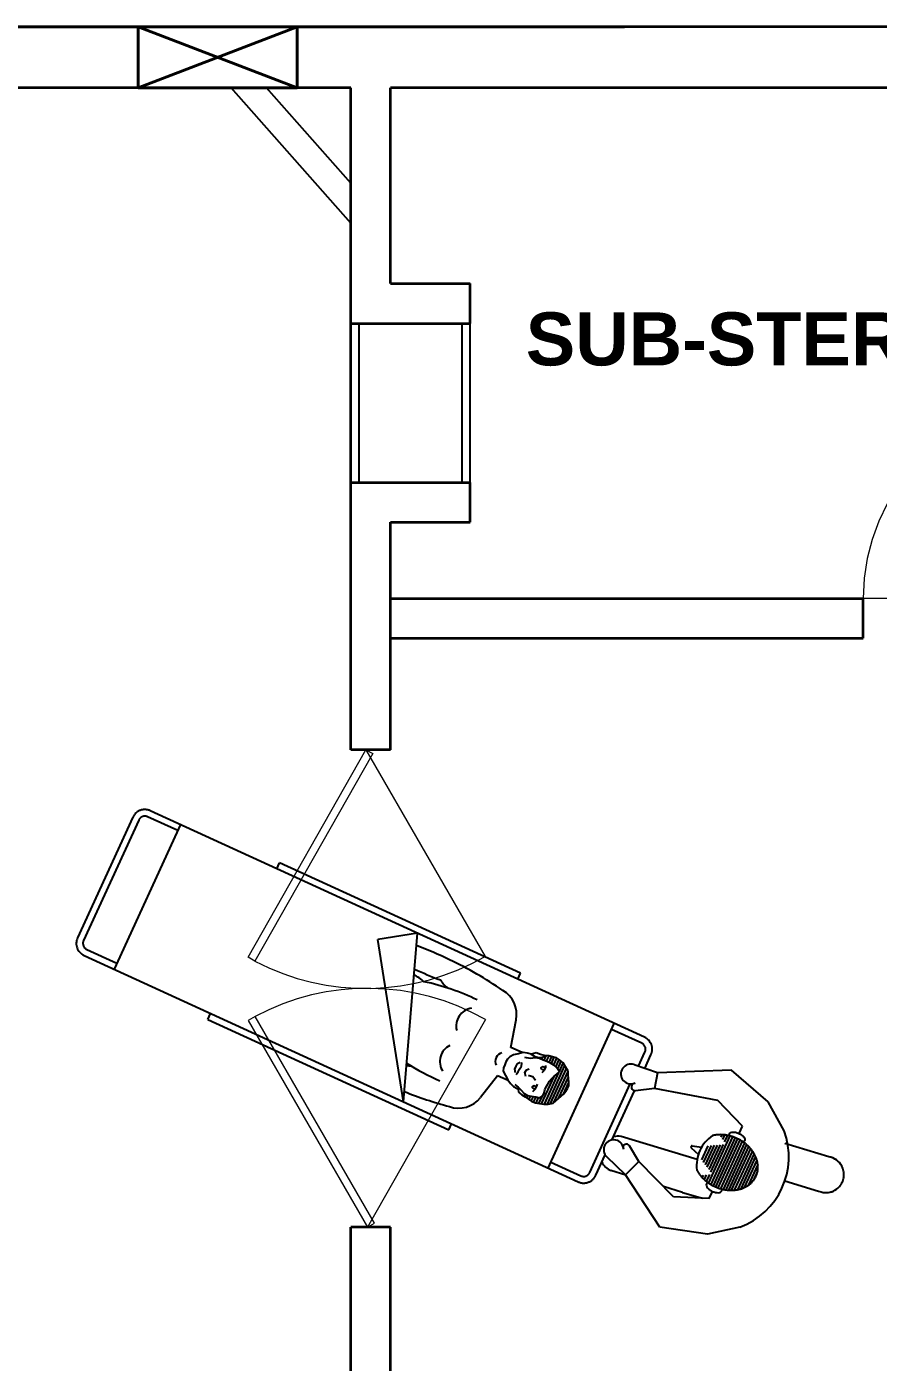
# Model space of a CAD drawing. Header units: inches. Extents: x -17070 to 527, y 504 to 2398.
# Drawn here: x -10482.65 to -10479.44, y 537 to 542.03 of the extents above; entities that cross this region are included whole.
import ezdxf

# ---------------------------------------------------------------- set-up
doc = ezdxf.new("R2010")
doc.units = ezdxf.units.IN
doc.linetypes.add('HIDDEN', pattern=[9.525, 6.35, -3.175])
for name, color, linetype in [('15', 7, 'HIDDEN'), ('DOOR', 5, 'Continuous'), ('elevation', 7, 'Continuous')]:
    doc.layers.add(name, color=color, linetype=linetype)
doc.layers.add('COL', color=5, linetype='Continuous', lineweight=40)
doc.layers.add('section', color=1, linetype='Continuous', lineweight=35)
doc.styles.add('ROMANC', font='arialbd.ttf', dxfattribs={"height": 0.35})

# ---------------------------------------------------------------- blocks, each defined once
blk = doc.blocks.new('HEAD')
for p, q in [((-1.396, 1.213), (-1.269, 1.421)), ((-1.269, 1.421), (-1.084, 1.629)), ((-1.084, 1.629), (-0.876, 1.71)), ((-0.876, 1.71), (-0.668, 1.79)), ((-0.668, 1.79), (-0.448, 1.86)), ((-0.448, 1.86), (-0.24, 1.941)), ((-0.24, 1.941), (-0.032, 1.975)), ((-0.032, 1.975), (0.176, 1.998)), ((0.176, 1.998), (0.384, 1.998)), ((0.384, 1.998), (0.592, 1.918)), ((0.592, 1.918), (0.8, 1.814)), ((0.8, 1.814), (1.008, 1.733)), ((1.008, 1.733), (1.216, 1.64)), ((1.216, 1.64), (1.413, 1.432)), ((1.413, 1.432), (1.575, 1.224)), ((-1.57, 0.589), (-1.546, 0.797)), ((-1.546, 0.797), (-1.477, 1.005)), ((-1.477, 1.005), (-1.396, 1.213)), ((-1.177, 0.67), (-1.142, 0.878)), ((-1.142, 0.878), (-0.934, 0.993)), ((-0.934, 0.993), (-0.726, 0.982)), ((-0.726, 0.982), (-0.518, 0.959)), ((-0.518, 0.959), (-0.31, 0.959)), ((-0.31, 0.959), (-0.101, 0.97)), ((-0.101, 0.97), (0.107, 0.982)), ((0.107, 0.982), (0.315, 1.028)), ((0.315, 1.028), (0.523, 1.086)), ((0.523, 1.086), (0.731, 1.178)), ((0.731, 1.178), (0.939, 1.259)), ((0.939, 1.259), (1.147, 1.236)), ((0.951, 1.259), (1.101, 1.051)), ((1.101, 1.051), (1.193, 0.843)), ((1.147, 1.236), (1.182, 1.236)), ((1.193, 0.843), (1.216, 0.635)), ((1.575, 1.224), (1.644, 1.016)), ((1.644, 1.016), (1.679, 0.809)), ((1.679, 0.809), (1.644, 0.601)), ((-1.512, 0.381), (-1.57, 0.589)), ((-1.466, 0.173), (-1.512, 0.381)), ((-1.442, -0.035), (-1.466, 0.173)), ((-1.327, 0.254), (-1.246, 0.462)), ((-1.304, 0.046), (-1.327, 0.254)), ((-1.177, -0.162), (-1.304, 0.046)), ((-1.246, 0.462), (-1.177, 0.67)), ((-0.945, 0.427), (-0.737, 0.485)), ((-0.737, 0.485), (-0.529, 0.497)), ((-0.529, 0.497), (-0.39, 0.474)), ((-0.217, 0.312), (-0.067, 0.104)), ((-0.067, 0.104), (-0.113, -0.104)), ((0.43, 0.45), (0.638, 0.497)), ((0.638, 0.497), (0.846, 0.497)), ((0.846, 0.497), (0.951, 0.474)), ((1.182, 0.011), (1.101, -0.197)), ((1.193, 0.219), (1.182, 0.011)), ((1.216, 0.427), (1.193, 0.219)), ((1.216, 0.635), (1.216, 0.427)), ((1.32, 0.127), (1.231, 0.003)), ((1.529, 0.289), (1.32, 0.127)), ((1.494, 0.185), (1.459, -0.023)), ((1.598, 0.393), (1.494, 0.185)), ((1.644, 0.601), (1.598, 0.393)), ((-1.373, -0.243), (-1.442, -0.035)), ((-1.19, -0.324), (-1.373, -0.243)), ((-1.2, -0.393), (-1.19, -0.324)), ((-1.165, -0.601), (-1.2, -0.393)), ((-1.084, -0.37), (-1.177, -0.162)), ((-1.072, -0.809), (-1.165, -0.601)), ((-1.015, -0.578), (-1.084, -0.37)), ((-0.39, -0.739), (-0.182, -0.693)), ((-0.252, -0.243), (-0.044, -0.37)), ((-0.182, -0.693), (0.026, -0.693)), ((-0.113, -0.104), (-0.125, -0.139)), ((-0.044, -0.37), (0.164, -0.358)), ((0.026, -0.693), (0.234, -0.67)), ((0.164, -0.358), (0.292, -0.243)), ((0.234, -0.67), (0.442, -0.716)), ((0.87, -0.612), (0.858, -0.693)), ((0.939, -0.404), (0.87, -0.612)), ((1.101, -0.197), (0.939, -0.404)), ((1.182, -0.67), (1.101, -0.878)), ((1.174, -0.156), (1.17, -0.231)), ((1.17, -0.231), (1.205, -0.439)), ((1.228, -0.462), (1.182, -0.67)), ((1.205, -0.439), (1.217, -0.512)), ((1.424, -0.254), (1.228, -0.462)), ((1.459, -0.023), (1.424, -0.254)), ((-0.945, -1.017), (-1.072, -0.809)), ((-0.737, -1.213), (-0.945, -1.017)), ((-0.552, -1.421), (-0.737, -1.213)), ((-0.321, -0.809), (-0.113, -0.924)), ((-0.113, -0.924), (0.095, -0.913)), ((0.095, -0.913), (0.303, -0.913)), ((0.303, -0.913), (0.442, -0.82)), ((0.442, -0.716), (0.488, -0.716)), ((0.696, -1.282), (0.488, -1.421)), ((0.893, -1.074), (0.696, -1.282)), ((1.101, -0.878), (0.893, -1.074)), ((-0.344, -1.49), (-0.552, -1.421)), ((-0.136, -1.49), (-0.344, -1.49)), ((0.072, -1.502), (-0.136, -1.49)), ((0.28, -1.479), (0.072, -1.502)), ((0.488, -1.421), (0.28, -1.479))]:
    blk.add_line(p, q)
for centre, radius, start, end in [((-0.656, 0.404), 0.105, 128.6724, 57.68295), ((0.708, 0.404), 0.104, 117.34096, 62.65904), ((1.474, -0.173), 0.3, 144.14402, 176.81804)]:
    blk.add_arc(centre, radius, start, end)
blk = doc.blocks.new('CAMILLA INVERTIDA')
at = {"layer": '15', "color": 7, "linetype": 'Continuous'}
for p, q in [((-0.4761, 0.2752), (-0.3011, 0.3253)), ((-0.3011, 0.3253), (-0.101, 0.2004)), ((-0.576, 0.2001), (-0.4761, 0.2752)), ((0.7748, 0.2996), (1.1181, -0.2167)), ((0.7748, 0.2996), (0.992, -0.3006)), ((-0.1024, 0.2012), (-0.0443, 0.2092)), ((-0.1024, 0.2012), (-0.0443, 0.2092)), ((-0.426, 0.1502), (-0.301, 0.2003)), ((-0.3248, 0.1707), (-0.4018, 0.1599)), ((-0.3248, 0.1707), (-0.2504, 0.1809)), ((-0.301, 0.2003), (-0.1265, 0.1336)), ((-0.101, 0.2004), (-0.1265, 0.1336)), ((-0.101, 0.2004), (-0.0092, 0.1685)), ((0.4927, 0.062), (0.5175, 0.1637)), ((-0.426, 0.1502), (-0.426, 0.1204)), ((-0.1265, 0.1336), (-0.0693, 0.0944)), ((-0.3225, 0.0348), (-0.0259, 0.0754)), ((0.449, 0.062), (0.4927, 0.062)), ((-0.6572, -0.0296), (-0.7888, -0.0476)), ((0.4446, -0.0562), (0.4923, -0.0562)), ((0.4923, -0.0562), (0.5174, -0.1591)), ((-0.4258, -0.12), (-0.4258, -0.1498)), ((-0.4258, -0.1498), (-0.3008, -0.1997)), ((-0.3008, -0.1997), (-0.0654, -0.141)), ((-0.0654, -0.141), (-0.0033, -0.1037)), ((-0.0508, -0.1996), (-0.0654, -0.141)), ((-0.5758, -0.1999), (-0.4757, -0.2748)), ((-0.3007, -0.3247), (-0.0508, -0.1996)), ((-0.0508, -0.1996), (0.0423, -0.1908)), ((0.992, -0.3006), (1.1181, -0.2167)), ((-0.4757, -0.2748), (-0.3007, -0.3247))]:
    blk.add_line(p, q, dxfattribs=at)
at = {"layer": '15'}
for p, q in [((1.5748, 0.3247), (0.5748, 0.3241)), ((0.5748, 0.3241), (0.5748, 0.2991)), ((1.5748, 0.3247), (1.5748, 0.2997)), ((2.0998, 0.3), (0.0498, 0.2988)), ((0.1748, 0.2739), (0.0498, 0.2738)), ((0.1748, 0.2989), (0.1752, -0.3011)), ((1.9752, -0.3001), (1.9748, 0.2999)), ((2.0998, 0.275), (1.9748, 0.2749)), ((-0.0001, 0.2488), (-0.0001, 0.1638)), ((0.0249, 0.2488), (0.0251, -0.1186)), ((2.1251, -0.25), (2.1249, 0.25)), ((2.1501, -0.25), (2.1499, 0.25)), ((-0.0001, 0.1023), (0.0001, -0.1023)), ((0.2579, 0.0649), (0.2578, -0.0631)), ((0.2679, 0.0744), (0.2678, -0.0717)), ((0.2779, 0.0808), (0.2778, -0.0787)), ((0.2879, 0.0857), (0.2879, -0.0459)), ((0.2979, 0.0892), (0.2979, -0.0267)), ((0.3079, 0.0922), (0.3079, 0.0629)), ((0.3179, 0.0948), (0.3179, 0.0724)), ((0.3279, 0.0961), (0.3279, 0.0737)), ((0.3379, 0.0961), (0.3379, 0.0762)), ((0.3479, 0.0939), (0.3479, 0.0791)), ((0.3579, 0.092), (0.3579, 0.0822)), ((0.3679, 0.0904), (0.3679, 0.0819)), ((0.2379, 0.0213), (0.2379, -0.0268)), ((0.2479, 0.0443), (0.2479, -0.044)), ((0.2878, -0.0502), (0.2878, -0.0849)), ((0.2978, -0.056), (0.2978, -0.088)), ((0.3078, -0.0604), (0.3078, -0.0902)), ((0.3178, -0.0636), (0.3178, -0.0915)), ((0.3278, -0.0645), (0.3278, -0.0905)), ((0.3378, -0.0649), (0.3378, -0.089)), ((0.3478, -0.0648), (0.3478, -0.0873)), ((0.3578, -0.0639), (0.3578, -0.0836)), ((0.3678, -0.0633), (0.3678, -0.0716)), ((0.3778, -0.0626), (0.3778, -0.0655)), ((-0.7705, -0.1814), (-0.5985, -0.1578)), ((0.0001, -0.1948), (0.0001, -0.2512)), ((0.0251, -0.1925), (0.0251, -0.2512)), ((0.0502, -0.2762), (0.1752, -0.2761)), ((0.0502, -0.3012), (2.1002, -0.3)), ((0.5752, -0.3009), (0.5752, -0.3259)), ((1.5752, -0.3003), (1.5752, -0.3253)), ((1.9752, -0.2751), (2.1002, -0.275)), ((0.5752, -0.3259), (1.5752, -0.3253))]:
    blk.add_line(p, q, dxfattribs=at)
at = {"layer": '15', "color": 7}
for p, q in [((-0.5283, -0.057), (-0.5284, 0.0573)), ((-0.5183, -0.0672), (-0.5184, 0.0674)), ((-0.5083, -0.0751), (-0.5084, 0.0753)), ((-0.4983, -0.0815), (-0.4984, 0.0817)), ((-0.4883, -0.0866), (-0.4884, 0.0869)), ((-0.4783, -0.0908), (-0.4784, 0.0911)), ((-0.4683, -0.094), (-0.4684, 0.0943)), ((-0.4583, -0.0964), (-0.4584, 0.0967)), ((-0.4483, -0.0982), (-0.4484, 0.0985)), ((-0.4383, -0.0993), (-0.4384, 0.0997)), ((-0.4283, -0.0998), (-0.4284, 0.1002)), ((-0.4183, -0.0996), (-0.4184, 0.1)), ((-0.4083, -0.0988), (-0.4084, 0.0992)), ((-0.3983, -0.0973), (-0.3984, 0.0977)), ((-0.3884, 0.0676), (-0.3884, 0.0956)), ((-0.3883, -0.0567), (-0.3884, 0.0576)), ((-0.3784, 0.0735), (-0.3784, 0.0928)), ((-0.3783, -0.0512), (-0.3784, 0.0516)), ((-0.3684, 0.079), (-0.3684, 0.0891)), ((-0.5483, -0.0201), (-0.5483, 0.0203)), ((-0.5383, -0.0433), (-0.5384, 0.0435)), ((-0.3683, -0.0457), (-0.3684, 0.0461)), ((-0.3583, -0.0402), (-0.3583, 0.0407)), ((-0.3483, -0.0347), (-0.3483, 0.0352)), ((-0.3383, -0.0292), (-0.3383, 0.0297)), ((-0.284, 0.004), (-0.319, 0.0159)), ((-0.284, -0.0035), (-0.3188, -0.0143)), ((-0.3883, -0.0952), (-0.3883, -0.0676)), ((-0.3783, -0.0924), (-0.3783, -0.0731)), ((-0.3683, -0.0887), (-0.3683, -0.0786))]:
    blk.add_line(p, q, dxfattribs=at)
at = {"layer": '15', "color": 7, "linetype": 'Continuous'}
for points in [[(-0.3973, 0.0975, 0.45437), (-0.3953, 0.11, 0.104203), (-0.4026, 0.1158, 0.064948), (-0.4121, 0.1191, 0.051099), (-0.4248, 0.1204, 0.051099), (-0.4376, 0.1191, 0.064948), (-0.4471, 0.1157, 0.104203), (-0.4544, 0.1099, 0.433673), (-0.4529, 0.0978, 0.174705)], [(-0.3972, -0.0971, -0.45437), (-0.3951, -0.1096, -0.104203), (-0.4024, -0.1154, -0.064948), (-0.412, -0.1187, -0.051099), (-0.4247, -0.12, -0.051099), (-0.4374, -0.1187, -0.064948), (-0.447, -0.1154, -0.104203), (-0.4543, -0.1096, -0.433673), (-0.4528, -0.0975, -0.174705)]]:
    blk.add_lwpolyline(points, format="xyb", dxfattribs=at)
at = {"layer": '15', "color": 7}
blk.add_lwpolyline([(-0.3384, 0.0716, 0.086863), (-0.377, 0.0923, 0.080167), (-0.426, 0.1002, 0.080167), (-0.475, 0.0922, 0.088923), (-0.5143, 0.0708, 0.104957), (-0.5419, 0.0372, 0.120011), (-0.5509, 0.0001, 0.120011), (-0.5418, -0.037, 0.104957), (-0.5142, -0.0706, 0.088923), (-0.4749, -0.0919, 0.080167), (-0.4258, -0.0998, 0.080167), (-0.3768, -0.0919, 0.086863), (-0.3383, -0.0711, 0.104957)], format="xyb", dxfattribs=at)
at = {"layer": '15'}
for centre, radius, start, end in [((0.0499, 0.2488), 0.05, 90.0327, 180.0327), ((0.0499, 0.2488), 0.025, 90.0327, 180.0327), ((2.0999, 0.25), 0.05, 0.0327, 90.0327), ((2.0999, 0.25), 0.025, 0.0327, 90.0327), ((-0.3759, 0.0002), 0.2828, 135.0327, 225.0327), ((-0.7879, -0.1156), 0.068, 90.7087, 284.8871), ((0.0501, -0.2512), 0.05, 180.0327, 270.0327), ((0.0501, -0.2512), 0.025, 180.0327, 270.0327), ((2.1001, -0.25), 0.025, 270.0327, 0.0327), ((2.1001, -0.25), 0.05, 270.0327, 0.0327)]:
    blk.add_arc(centre, radius, start, end, dxfattribs=at)
at = {"layer": '15', "color": 7, "linetype": 'Continuous'}
for centre, radius, start, end in [((0.8687, -1.298), 1.5629, 92.9552, 99.533), ((-0.0439, 0.1411), 0.0681, 50.0156, 90.3416), ((0.6195, 0.1388), 0.105, 95.2905, 166.263), ((-0.0215, 0.133), 0.0375, 207.1989, 70.8458), ((0.7012, -0.6985), 0.8689, 81.8284, 91.2323), ((0.7715, 0.2951), 0.1335, 282.3806, 291.8806), ((-0.0619, 0.1051), 0.013, 235.6029, 46.3451), ((0.651, 0.0757), 0.0683, 321.6124, 56.6042), ((-0.0439, 0.1411), 0.0681, 285.2542, 310.0498), ((0.4935, 0.0023), 0.0334, 359.9673, 51.0083), ((0.4935, 0.0023), 0.0334, 308.9263, 359.9673), ((-0.7879, -0.1156), 0.068, 104.8685, 150.5924), ((0.6509, -0.0713), 0.0683, 303.3304, 38.3222), ((0.004, -0.1159), 0.0141, 294.2976, 120.9827), ((0.0388, -0.1535), 0.0375, 275.3824, 139.8979), ((0.702, 0.7029), 0.8689, 268.7023, 282.6535), ((1.3596, 2.108), 2.3009, 258.2839, 259.4665), ((-0.7879, -0.1156), 0.068, 233.4506, 284.8685), ((0.6194, -0.1342), 0.105, 193.6716, 264.6441), ((0.7712, -0.2908), 0.1335, 59.0235, 77.554), ((0.95, -2.0006), 1.8276, 90.1295, 93.4544), ((0.8702, 1.3022), 1.5629, 260.4016, 268.8866), ((0.8638, 1.3013), 1.5618, 269.1209, 274.1223)]:
    blk.add_arc(centre, radius, start, end, dxfattribs=at)
at = {"layer": '15', "color": 7}
for centre, radius, start, end in [((-0.4533, 0.0002), 0.1353, 328.2106, 31.8548), ((-0.2855, 0.0003), 0.00403, 291.5838, 68.4816)]:
    blk.add_arc(centre, radius, start, end, dxfattribs=at)
at = {"layer": '15', "xscale": -0.05800000000004864, "yscale": 0.07250000000004775, "zscale": 0.05800000000003884, "rotation": 89.96729221976162}
blk.add_blockref('HEAD', (0.3778, 0.0057), dxfattribs=at)

msp = doc.modelspace()

# ---------------------------------------------------------------- linework, layer by layer
at = {"layer": 'COL', "ltscale": 0.0005}
for p, q in [((-10482.22714, 541.80297), (-10481.62714, 542.03297)), ((-10482.22714, 542.03297), (-10481.62714, 541.80297))]:
    msp.add_line(p, q, dxfattribs=at)
msp.add_lwpolyline([(-10482.22714, 542.03297), (-10482.22714, 541.80297), (-10481.62714, 541.80297), (-10481.62714, 542.03297)], close=True, dxfattribs=at)
at = {"layer": 'DOOR', "linetype": 'HIDDEN', "lineweight": 13, "ltscale": 0.25}
msp.add_line((-10478.74214, 539.8769), (-10479.49214, 539.8769), dxfattribs=at)
at = {"layer": 'DOOR', "lineweight": 13}
for points in [[(-10481.34158, 539.29184), (-10481.78636, 538.50942), (-10481.81244, 538.52425), (-10481.36766, 539.30666)], [(-10481.3355, 537.52168), (-10481.78564, 538.30102), (-10481.81162, 538.28601), (-10481.36147, 537.50667)]]:
    msp.add_lwpolyline(points, close=True, dxfattribs=at)
at = {"layer": 'DOOR', "linetype": 'HIDDEN', "lineweight": 13, "ltscale": 0.25}
for points in [[(-10481.36766, 539.30666), (-10480.91752, 538.52732, -0.2570122), (-10481.78636, 538.50942)], [(-10481.78564, 538.30102, -0.2570122), (-10480.9167, 538.28909), (-10481.36147, 537.50667)]]:
    msp.add_lwpolyline(points, format="xyb", dxfattribs=at)
msp.add_arc((-10478.74214, 539.8769), 0.75, 90, 180, dxfattribs=at)
at = {"layer": 'elevation', "ltscale": 0.0005}
for p, q in [((-10481.42464, 541.29209), (-10481.87552, 541.80297)), ((-10481.42464, 541.44322), (-10481.74214, 541.80297)), ((-10481.42464, 540.91418), (-10481.42464, 540.31418)), ((-10481.39464, 540.91418), (-10481.39464, 540.31418)), ((-10481.00464, 540.31418), (-10481.00464, 540.91418)), ((-10480.97464, 540.31418), (-10480.97464, 540.91418))]:
    msp.add_line(p, q, dxfattribs=at)
at = {"layer": 'section', "ltscale": 0.0005}
for p, q in [((-10480.71214, 542.03297), (-10485.49214, 542.03297)), ((-10480.71214, 542.03297), (-10485.49214, 542.03297)), ((-10479.11214, 542.03297), (-10485.49214, 542.03297)), ((-10485.49214, 542.03297), (-10480.39214, 542.03297)), ((-10481.85714, 541.80297), (-10485.49214, 541.80297)), ((-10481.42464, 541.80297), (-10481.74214, 541.80297)), ((-10481.42464, 539.30666), (-10481.42464, 541.80297)), ((-10479.11214, 541.80297), (-10481.27464, 541.80297)), ((-10481.27464, 541.06418), (-10481.27464, 541.80297)), ((-10481.27464, 541.06418), (-10480.97464, 541.06418)), ((-10480.97464, 540.91418), (-10480.97464, 541.06418)), ((-10481.42464, 540.91418), (-10480.97464, 540.91418)), ((-10481.42464, 540.31418), (-10480.97464, 540.31418)), ((-10480.97464, 540.16418), (-10480.97464, 540.31418)), ((-10481.27464, 539.30666), (-10481.27464, 540.16418)), ((-10481.27464, 540.16418), (-10480.97464, 540.16418)), ((-10481.27464, 539.8769), (-10479.49214, 539.8769)), ((-10479.49214, 539.7269), (-10479.49214, 539.8769)), ((-10481.27464, 539.7269), (-10479.49214, 539.7269)), ((-10481.27464, 539.30666), (-10481.42464, 539.30666)), ((-10481.42464, 534.67408), (-10481.42464, 537.50667)), ((-10481.27464, 537.50667), (-10481.42464, 537.50667)), ((-10481.27464, 534.67408), (-10481.27464, 537.50667))]:
    msp.add_line(p, q, dxfattribs=at)

# ---------------------------------------------------------------- block references
at = {"rotation": 155.3533834371497}
msp.add_blockref('CAMILLA INVERTIDA', (-10480.39723, 537.92807), dxfattribs=at)

# ---------------------------------------------------------------- texts
at = {"layer": 'elevation', "ltscale": 0.0005, "insert": (-10480.76474, 540.95577), "char_height": 0.2, "width": 335.6252416, "attachment_point": 1, "style": 'ROMANC'}
msp.add_mtext('{\\fArial|b1|i0|c161|p34;SUB}-{\\fArial|b1|i0|c161|p34;STERILE}', dxfattribs=at)

doc.saveas('drawing.dxf')
